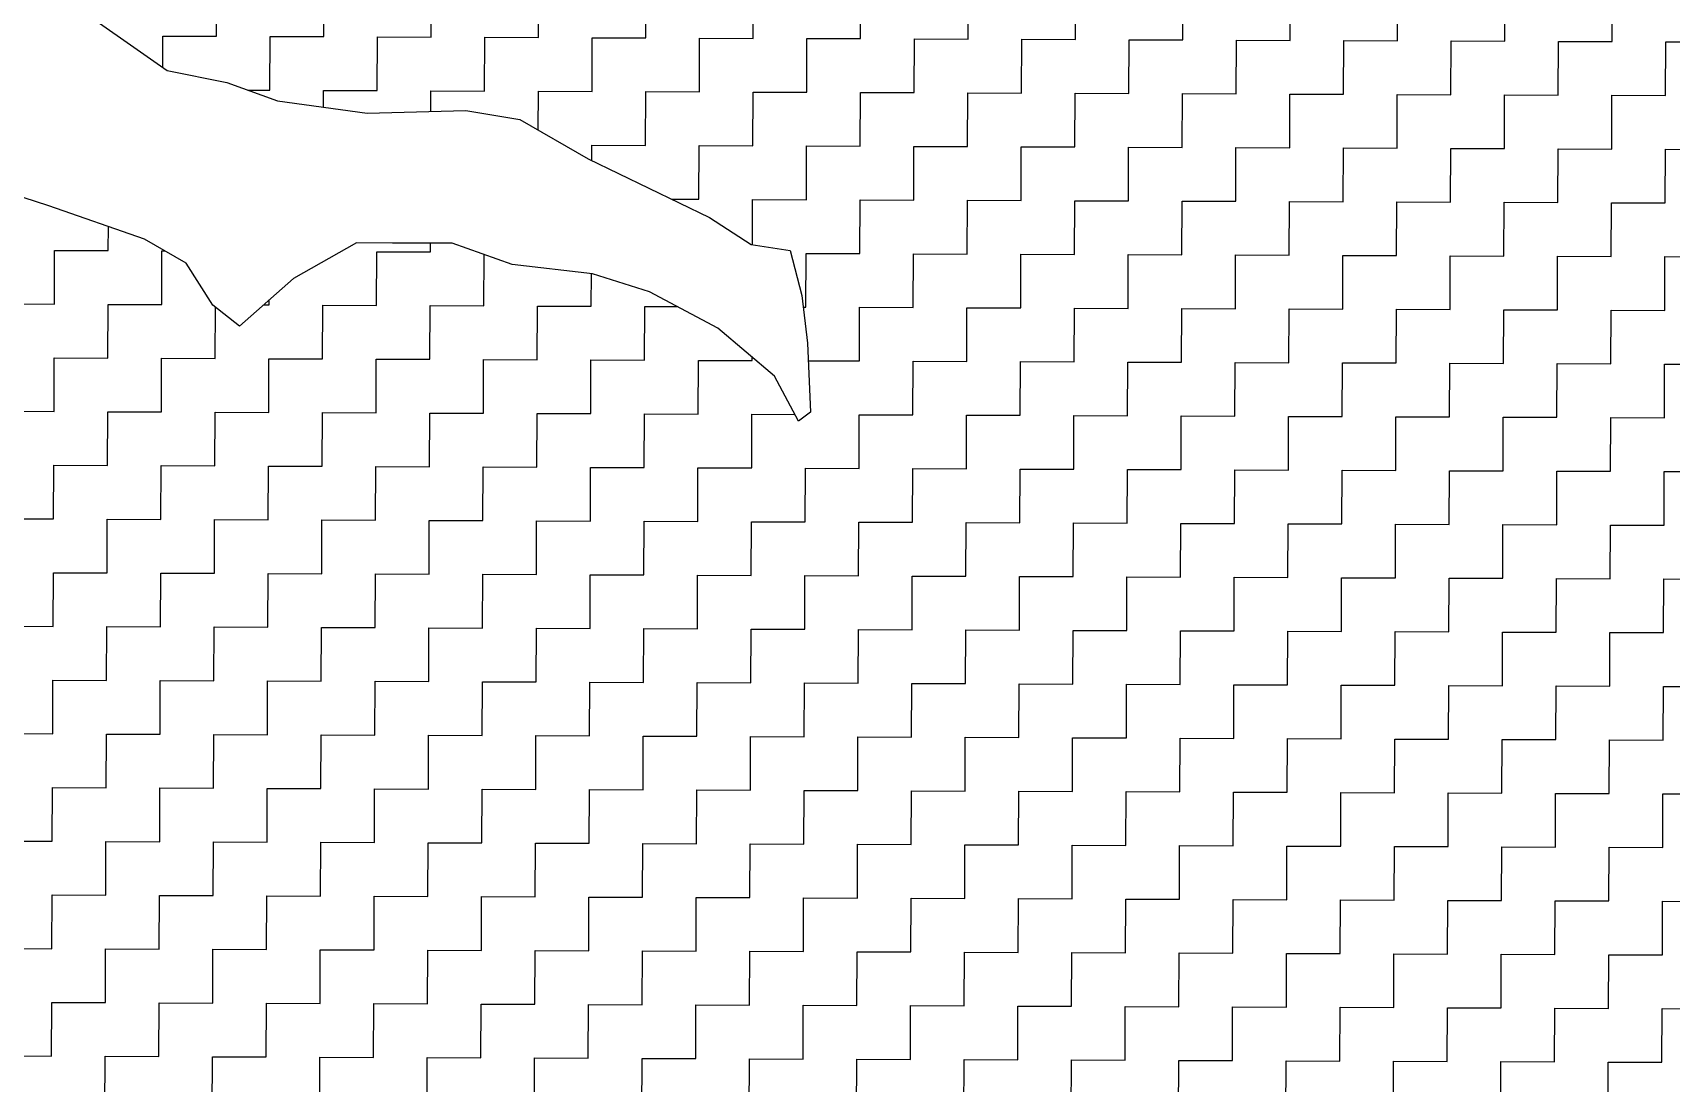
# Model space of a CAD drawing. Header units: metres. Extents: x 274536 to 279488, y 2074615 to 2078106.
# Drawn here: x 278972.3 to 279127.9, y 2076549.3 to 2076649.1 of the extents above; entities that cross this region are included whole.
import ezdxf

# ---------------------------------------------------------------- set-up
doc = ezdxf.new("R2010")
doc.units = ezdxf.units.M
doc.layers.add('POLY_HATCH', color=12, linetype='Continuous')

msp = doc.modelspace()

# ---------------------------------------------------------------- linework, layer by layer
at = {"layer": 'POLY_HATCH', "linetype": 'Continuous'}
for p, q in [((278989.72, 2076648.76), (278989.74, 2076653.86)), ((278999.92, 2076648.72), (278999.94, 2076653.82)), ((279010.12, 2076648.68), (279010.14, 2076653.78)), ((279020.32, 2076648.64), (279020.34, 2076653.74)), ((279030.52, 2076648.6), (279030.54, 2076653.7)), ((279040.72, 2076648.56), (279040.74, 2076653.67)), ((279050.92, 2076648.53), (279050.94, 2076653.63)), ((279061.13, 2076648.49), (279061.15, 2076653.59)), ((279071.33, 2076648.45), (279071.35, 2076653.55)), ((279081.53, 2076648.41), (279081.55, 2076653.51)), ((279091.73, 2076648.37), (279091.75, 2076653.47)), ((279101.93, 2076648.33), (279101.95, 2076653.43)), ((279112.13, 2076648.29), (279112.15, 2076653.39)), ((279122.33, 2076648.25), (279122.35, 2076653.35)), ((278984.61, 2076645.81), (278984.62, 2076648.78)), ((278984.62, 2076648.78), (278989.72, 2076648.76)), ((278994.8, 2076643.64), (278994.82, 2076648.74)), ((278994.82, 2076648.74), (278999.92, 2076648.72)), ((279005, 2076643.6), (279005.02, 2076648.7)), ((279005.02, 2076648.7), (279010.12, 2076648.68)), ((279015.2, 2076643.56), (279015.22, 2076648.66)), ((279015.22, 2076648.66), (279020.32, 2076648.64)), ((279025.4, 2076643.52), (279025.42, 2076648.62)), ((279025.42, 2076648.62), (279030.52, 2076648.6)), ((279035.6, 2076643.48), (279035.62, 2076648.58)), ((279035.62, 2076648.58), (279040.72, 2076648.56)), ((279045.8, 2076643.44), (279045.82, 2076648.55)), ((279045.82, 2076648.55), (279050.92, 2076648.53)), ((279056.01, 2076643.41), (279056.03, 2076648.51)), ((279056.03, 2076648.51), (279061.13, 2076648.49)), ((279066.21, 2076643.37), (279066.23, 2076648.47)), ((279066.23, 2076648.47), (279071.33, 2076648.45)), ((279076.41, 2076643.33), (279076.43, 2076648.43)), ((279076.43, 2076648.43), (279081.53, 2076648.41)), ((279086.61, 2076643.29), (279086.63, 2076648.39)), ((279086.63, 2076648.39), (279091.73, 2076648.37)), ((279096.81, 2076643.25), (279096.83, 2076648.35)), ((279096.83, 2076648.35), (279101.93, 2076648.33)), ((279107.01, 2076643.21), (279107.03, 2076648.31)), ((279107.03, 2076648.31), (279112.13, 2076648.29)), ((279117.21, 2076643.17), (279117.23, 2076648.27)), ((279117.23, 2076648.27), (279122.33, 2076648.25)), ((279127.41, 2076643.13), (279127.43, 2076648.23)), ((279127.43, 2076648.23), (279132.53, 2076648.21)), ((278992.69, 2076643.65), (278994.8, 2076643.64)), ((278999.89, 2076642.04), (278999.9, 2076643.62)), ((278999.9, 2076643.62), (279005, 2076643.6)), ((279010.09, 2076641.63), (279010.1, 2076643.58)), ((279010.1, 2076643.58), (279015.2, 2076643.56)), ((279020.29, 2076639.84), (279020.3, 2076643.54)), ((279020.3, 2076643.54), (279025.4, 2076643.52)), ((279030.48, 2076638.4), (279030.5, 2076643.5)), ((279030.5, 2076643.5), (279035.6, 2076643.48)), ((279040.68, 2076638.36), (279040.7, 2076643.46)), ((279040.7, 2076643.46), (279045.8, 2076643.44)), ((279050.89, 2076638.32), (279050.91, 2076643.42)), ((279050.91, 2076643.42), (279056.01, 2076643.41)), ((279061.09, 2076638.28), (279061.11, 2076643.39)), ((279061.11, 2076643.39), (279066.21, 2076643.37)), ((279071.29, 2076638.25), (279071.31, 2076643.35)), ((279071.31, 2076643.35), (279076.41, 2076643.33)), ((279081.49, 2076638.21), (279081.51, 2076643.31)), ((279081.51, 2076643.31), (279086.61, 2076643.29)), ((279091.69, 2076638.17), (279091.71, 2076643.27)), ((279091.71, 2076643.27), (279096.81, 2076643.25)), ((279101.89, 2076638.13), (279101.91, 2076643.23)), ((279101.91, 2076643.23), (279107.01, 2076643.21)), ((279112.09, 2076638.09), (279112.11, 2076643.19)), ((279112.11, 2076643.19), (279117.21, 2076643.17)), ((279122.29, 2076638.05), (279122.31, 2076643.15)), ((279122.31, 2076643.15), (279127.41, 2076643.13)), ((279025.38, 2076638.42), (279030.48, 2076638.4)), ((279025.38, 2076636.97), (279025.38, 2076638.42)), ((279035.56, 2076633.28), (279035.58, 2076638.38)), ((279035.58, 2076638.38), (279040.68, 2076638.36)), ((279045.77, 2076633.24), (279045.78, 2076638.34)), ((279045.78, 2076638.34), (279050.89, 2076638.32)), ((279055.97, 2076633.2), (279055.99, 2076638.3)), ((279055.99, 2076638.3), (279061.09, 2076638.28)), ((279066.17, 2076633.16), (279066.19, 2076638.27)), ((279066.19, 2076638.27), (279071.29, 2076638.25)), ((279076.37, 2076633.13), (279076.39, 2076638.23)), ((279076.39, 2076638.23), (279081.49, 2076638.21)), ((279086.57, 2076633.09), (279086.59, 2076638.19)), ((279086.59, 2076638.19), (279091.69, 2076638.17)), ((279096.77, 2076633.05), (279096.79, 2076638.15)), ((279096.79, 2076638.15), (279101.89, 2076638.13)), ((279106.97, 2076633.01), (279106.99, 2076638.11)), ((279106.99, 2076638.11), (279112.09, 2076638.09)), ((279117.17, 2076632.97), (279117.19, 2076638.07)), ((279117.19, 2076638.07), (279122.29, 2076638.05)), ((279127.37, 2076632.93), (279127.39, 2076638.03)), ((279127.39, 2076638.03), (279132.49, 2076638.01)), ((279032.98, 2076633.29), (279035.56, 2076633.28)), ((279040.65, 2076628.97), (279040.66, 2076633.26)), ((279040.66, 2076633.26), (279045.77, 2076633.24)), ((279050.85, 2076628.12), (279050.87, 2076633.22)), ((279050.87, 2076633.22), (279055.97, 2076633.2)), ((279061.05, 2076628.08), (279061.07, 2076633.18)), ((279061.07, 2076633.18), (279066.17, 2076633.16)), ((279071.25, 2076628.04), (279071.27, 2076633.14)), ((279071.27, 2076633.14), (279076.37, 2076633.13)), ((279081.45, 2076628.01), (279081.47, 2076633.11)), ((279081.47, 2076633.11), (279086.57, 2076633.09)), ((279091.65, 2076627.97), (279091.67, 2076633.07)), ((279091.67, 2076633.07), (279096.77, 2076633.05)), ((279101.85, 2076627.93), (279101.87, 2076633.03)), ((279101.87, 2076633.03), (279106.97, 2076633.01)), ((279112.05, 2076627.89), (279112.07, 2076632.99)), ((279112.07, 2076632.99), (279117.17, 2076632.97)), ((279122.25, 2076627.85), (279122.27, 2076632.95)), ((279122.27, 2076632.95), (279127.37, 2076632.93)), ((278979.44, 2076628.4), (278979.45, 2076630.69)), ((278974.32, 2076623.32), (278974.34, 2076628.42)), ((278974.34, 2076628.42), (278979.44, 2076628.4)), ((278984.52, 2076623.28), (278984.54, 2076628.38)), ((278984.54, 2076628.38), (278984.81, 2076628.38)), ((279004.92, 2076623.2), (279004.94, 2076628.3)), ((279004.94, 2076628.3), (279010.04, 2076628.28)), ((279010.04, 2076628.28), (279010.04, 2076629.11)), ((279045.73, 2076623.04), (279045.75, 2076628.14)), ((279045.75, 2076628.14), (279050.85, 2076628.12)), ((279015.12, 2076623.16), (279015.14, 2076628.03)), ((279055.93, 2076623), (279055.95, 2076628.1)), ((279055.95, 2076628.1), (279061.05, 2076628.08)), ((279066.13, 2076622.96), (279066.15, 2076628.06)), ((279066.15, 2076628.06), (279071.25, 2076628.04)), ((279076.33, 2076622.92), (279076.35, 2076628.02)), ((279076.35, 2076628.02), (279081.45, 2076628.01)), ((279086.53, 2076622.88), (279086.55, 2076627.99)), ((279086.55, 2076627.99), (279091.65, 2076627.97)), ((279096.73, 2076622.85), (279096.75, 2076627.95)), ((279096.75, 2076627.95), (279101.85, 2076627.93)), ((279106.93, 2076622.81), (279106.95, 2076627.91)), ((279106.95, 2076627.91), (279112.05, 2076627.89)), ((279117.13, 2076622.77), (279117.15, 2076627.87)), ((279117.15, 2076627.87), (279122.25, 2076627.85)), ((279127.34, 2076622.73), (279127.35, 2076627.83)), ((279127.35, 2076627.83), (279132.46, 2076627.81)), ((279025.32, 2076623.12), (279025.34, 2076626.22)), ((278994.72, 2076623.24), (278994.72, 2076623.7)), ((278969.22, 2076623.34), (278974.32, 2076623.32)), ((278979.4, 2076618.2), (278979.42, 2076623.3)), ((278979.42, 2076623.3), (278984.52, 2076623.28)), ((278989.6, 2076618.16), (278989.62, 2076623.03)), ((278994.21, 2076623.24), (278994.72, 2076623.24)), ((278999.8, 2076618.12), (278999.82, 2076623.22)), ((278999.82, 2076623.22), (279004.92, 2076623.2)), ((279010, 2076618.08), (279010.02, 2076623.18)), ((279010.02, 2076623.18), (279015.12, 2076623.16)), ((279020.2, 2076618.04), (279020.22, 2076623.14)), ((279020.22, 2076623.14), (279025.32, 2076623.12)), ((279030.4, 2076618), (279030.42, 2076623.1)), ((279030.42, 2076623.1), (279033.5, 2076623.09)), ((279045.47, 2076623.04), (279045.73, 2076623.04)), ((279050.81, 2076617.92), (279050.83, 2076623.02)), ((279050.83, 2076623.02), (279055.93, 2076623)), ((279061.01, 2076617.88), (279061.03, 2076622.98)), ((279061.03, 2076622.98), (279066.13, 2076622.96)), ((279071.21, 2076617.84), (279071.23, 2076622.94)), ((279071.23, 2076622.94), (279076.33, 2076622.92)), ((279081.41, 2076617.8), (279081.43, 2076622.9)), ((279081.43, 2076622.9), (279086.53, 2076622.88)), ((279091.61, 2076617.76), (279091.63, 2076622.87)), ((279091.63, 2076622.87), (279096.73, 2076622.85)), ((279101.81, 2076617.73), (279101.83, 2076622.83)), ((279101.83, 2076622.83), (279106.93, 2076622.81)), ((279112.01, 2076617.69), (279112.03, 2076622.79)), ((279112.03, 2076622.79), (279117.13, 2076622.77)), ((279122.21, 2076617.65), (279122.23, 2076622.75)), ((279122.23, 2076622.75), (279127.34, 2076622.73)), ((278974.28, 2076613.12), (278974.3, 2076618.22)), ((278974.3, 2076618.22), (278979.4, 2076618.2)), ((278984.48, 2076613.08), (278984.5, 2076618.18)), ((278984.5, 2076618.18), (278989.6, 2076618.16)), ((278994.68, 2076613.04), (278994.7, 2076618.14)), ((278994.7, 2076618.14), (278999.8, 2076618.12)), ((279004.88, 2076613), (279004.9, 2076618.1)), ((279004.9, 2076618.1), (279010, 2076618.08)), ((279015.08, 2076612.96), (279015.1, 2076618.06)), ((279015.1, 2076618.06), (279020.2, 2076618.04)), ((279025.28, 2076612.92), (279025.3, 2076618.02)), ((279025.3, 2076618.02), (279030.4, 2076618)), ((279035.49, 2076612.88), (279035.51, 2076617.98)), ((279035.51, 2076617.98), (279040.61, 2076617.96)), ((279040.61, 2076617.96), (279040.61, 2076618.31)), ((279045.95, 2076617.94), (279050.81, 2076617.92)), ((279055.89, 2076612.8), (279055.91, 2076617.9)), ((279055.91, 2076617.9), (279061.01, 2076617.88)), ((279066.09, 2076612.76), (279066.11, 2076617.86)), ((279066.11, 2076617.86), (279071.21, 2076617.84)), ((279076.29, 2076612.72), (279076.31, 2076617.82)), ((279076.31, 2076617.82), (279081.41, 2076617.8)), ((279086.49, 2076612.68), (279086.51, 2076617.78)), ((279086.51, 2076617.78), (279091.61, 2076617.76)), ((279096.69, 2076612.64), (279096.71, 2076617.74)), ((279096.71, 2076617.74), (279101.81, 2076617.73)), ((279106.89, 2076612.61), (279106.91, 2076617.71)), ((279106.91, 2076617.71), (279112.01, 2076617.69)), ((279117.09, 2076612.57), (279117.11, 2076617.67)), ((279117.11, 2076617.67), (279122.21, 2076617.65)), ((279127.3, 2076612.53), (279127.32, 2076617.63)), ((279127.32, 2076617.63), (279132.42, 2076617.61)), ((278969.18, 2076613.14), (278974.28, 2076613.12)), ((278979.36, 2076608), (278979.38, 2076613.1)), ((278979.38, 2076613.1), (278984.48, 2076613.08)), ((278989.56, 2076607.96), (278989.58, 2076613.06)), ((278989.58, 2076613.06), (278994.68, 2076613.04)), ((278999.76, 2076607.92), (278999.78, 2076613.02)), ((278999.78, 2076613.02), (279004.88, 2076613)), ((279009.96, 2076607.88), (279009.98, 2076612.98)), ((279009.98, 2076612.98), (279015.08, 2076612.96)), ((279020.16, 2076607.84), (279020.18, 2076612.94)), ((279020.18, 2076612.94), (279025.28, 2076612.92)), ((279030.37, 2076607.8), (279030.38, 2076612.9)), ((279030.38, 2076612.9), (279035.49, 2076612.88)), ((279040.57, 2076607.76), (279040.59, 2076612.86)), ((279040.59, 2076612.86), (279044.68, 2076612.84)), ((279050.77, 2076607.72), (279050.79, 2076612.82)), ((279050.79, 2076612.82), (279055.89, 2076612.8)), ((279060.97, 2076607.68), (279060.99, 2076612.78)), ((279060.99, 2076612.78), (279066.09, 2076612.76)), ((279071.17, 2076607.64), (279071.19, 2076612.74)), ((279071.19, 2076612.74), (279076.29, 2076612.72)), ((279081.37, 2076607.6), (279081.39, 2076612.7)), ((279081.39, 2076612.7), (279086.49, 2076612.68)), ((279091.57, 2076607.56), (279091.59, 2076612.66)), ((279091.59, 2076612.66), (279096.69, 2076612.64)), ((279101.77, 2076607.52), (279101.79, 2076612.62)), ((279101.79, 2076612.62), (279106.89, 2076612.61)), ((279111.97, 2076607.48), (279111.99, 2076612.59)), ((279111.99, 2076612.59), (279117.09, 2076612.57)), ((279122.18, 2076607.45), (279122.2, 2076612.55)), ((279122.2, 2076612.55), (279127.3, 2076612.53)), ((278974.24, 2076602.92), (278974.26, 2076608.02)), ((278974.26, 2076608.02), (278979.36, 2076608)), ((278984.44, 2076602.88), (278984.46, 2076607.98)), ((278984.46, 2076607.98), (278989.56, 2076607.96)), ((278994.64, 2076602.84), (278994.66, 2076607.94)), ((278994.66, 2076607.94), (278999.76, 2076607.92)), ((279004.84, 2076602.8), (279004.86, 2076607.9)), ((279004.86, 2076607.9), (279009.96, 2076607.88)), ((279015.04, 2076602.76), (279015.06, 2076607.86)), ((279015.06, 2076607.86), (279020.16, 2076607.84)), ((279025.25, 2076602.72), (279025.26, 2076607.82)), ((279025.26, 2076607.82), (279030.37, 2076607.8)), ((279035.45, 2076602.68), (279035.47, 2076607.78)), ((279035.47, 2076607.78), (279040.57, 2076607.76)), ((279045.65, 2076602.64), (279045.67, 2076607.74)), ((279045.67, 2076607.74), (279050.77, 2076607.72)), ((279055.85, 2076602.6), (279055.87, 2076607.7)), ((279055.87, 2076607.7), (279060.97, 2076607.68)), ((279066.05, 2076602.56), (279066.07, 2076607.66)), ((279066.07, 2076607.66), (279071.17, 2076607.64)), ((279076.25, 2076602.52), (279076.27, 2076607.62)), ((279076.27, 2076607.62), (279081.37, 2076607.6)), ((279086.45, 2076602.48), (279086.47, 2076607.58)), ((279086.47, 2076607.58), (279091.57, 2076607.56)), ((279096.65, 2076602.44), (279096.67, 2076607.54)), ((279096.67, 2076607.54), (279101.77, 2076607.52)), ((279106.85, 2076602.4), (279106.87, 2076607.5)), ((279106.87, 2076607.5), (279111.97, 2076607.48)), ((279117.06, 2076602.36), (279117.07, 2076607.47)), ((279117.07, 2076607.47), (279122.18, 2076607.45)), ((279127.26, 2076602.33), (279127.28, 2076607.43)), ((279127.28, 2076607.43), (279132.38, 2076607.41)), ((278969.14, 2076602.93), (278974.24, 2076602.92)), ((278979.32, 2076597.79), (278979.34, 2076602.9)), ((278979.34, 2076602.9), (278984.44, 2076602.88)), ((278989.52, 2076597.76), (278989.54, 2076602.86)), ((278989.54, 2076602.86), (278994.64, 2076602.84)), ((278999.72, 2076597.72), (278999.74, 2076602.82)), ((278999.74, 2076602.82), (279004.84, 2076602.8)), ((279009.92, 2076597.68), (279009.94, 2076602.78)), ((279009.94, 2076602.78), (279015.04, 2076602.76)), ((279020.12, 2076597.64), (279020.14, 2076602.74)), ((279020.14, 2076602.74), (279025.25, 2076602.72)), ((279030.33, 2076597.6), (279030.35, 2076602.7)), ((279030.35, 2076602.7), (279035.45, 2076602.68)), ((279040.53, 2076597.56), (279040.55, 2076602.66)), ((279040.55, 2076602.66), (279045.65, 2076602.64)), ((279050.73, 2076597.52), (279050.75, 2076602.62)), ((279050.75, 2076602.62), (279055.85, 2076602.6)), ((279060.93, 2076597.48), (279060.95, 2076602.58)), ((279060.95, 2076602.58), (279066.05, 2076602.56)), ((279071.13, 2076597.44), (279071.15, 2076602.54)), ((279071.15, 2076602.54), (279076.25, 2076602.52)), ((279081.33, 2076597.4), (279081.35, 2076602.5)), ((279081.35, 2076602.5), (279086.45, 2076602.48)), ((279091.53, 2076597.36), (279091.55, 2076602.46)), ((279091.55, 2076602.46), (279096.65, 2076602.44)), ((279101.73, 2076597.32), (279101.75, 2076602.42)), ((279101.75, 2076602.42), (279106.85, 2076602.4)), ((279111.94, 2076597.28), (279111.95, 2076602.38)), ((279111.95, 2076602.38), (279117.06, 2076602.36)), ((279122.14, 2076597.24), (279122.16, 2076602.34)), ((279122.16, 2076602.34), (279127.26, 2076602.33)), ((278974.2, 2076592.71), (278974.22, 2076597.81)), ((278974.22, 2076597.81), (278979.32, 2076597.79)), ((278984.4, 2076592.67), (278984.42, 2076597.78)), ((278984.42, 2076597.78), (278989.52, 2076597.76)), ((278994.6, 2076592.64), (278994.62, 2076597.74)), ((278994.62, 2076597.74), (278999.72, 2076597.72)), ((279004.8, 2076592.6), (279004.82, 2076597.7)), ((279004.82, 2076597.7), (279009.92, 2076597.68)), ((279015, 2076592.56), (279015.02, 2076597.66)), ((279015.02, 2076597.66), (279020.12, 2076597.64)), ((279025.21, 2076592.52), (279025.23, 2076597.62)), ((279025.23, 2076597.62), (279030.33, 2076597.6)), ((279035.41, 2076592.48), (279035.43, 2076597.58)), ((279035.43, 2076597.58), (279040.53, 2076597.56)), ((279045.61, 2076592.44), (279045.63, 2076597.54)), ((279045.63, 2076597.54), (279050.73, 2076597.52)), ((279055.81, 2076592.4), (279055.83, 2076597.5)), ((279055.83, 2076597.5), (279060.93, 2076597.48)), ((279066.01, 2076592.36), (279066.03, 2076597.46)), ((279066.03, 2076597.46), (279071.13, 2076597.44)), ((279076.21, 2076592.32), (279076.23, 2076597.42)), ((279076.23, 2076597.42), (279081.33, 2076597.4)), ((279086.41, 2076592.28), (279086.43, 2076597.38)), ((279086.43, 2076597.38), (279091.53, 2076597.36)), ((279096.61, 2076592.24), (279096.63, 2076597.34)), ((279096.63, 2076597.34), (279101.73, 2076597.32)), ((279106.81, 2076592.2), (279106.83, 2076597.3)), ((279106.83, 2076597.3), (279111.94, 2076597.28)), ((279117.02, 2076592.16), (279117.04, 2076597.26)), ((279117.04, 2076597.26), (279122.14, 2076597.24)), ((279127.22, 2076592.12), (279127.24, 2076597.22)), ((279127.24, 2076597.22), (279132.34, 2076597.21)), ((278969.1, 2076592.73), (278974.2, 2076592.71)), ((278979.28, 2076587.59), (278979.3, 2076592.69)), ((278979.3, 2076592.69), (278984.4, 2076592.67)), ((278989.48, 2076587.55), (278989.5, 2076592.66)), ((278989.5, 2076592.66), (278994.6, 2076592.64)), ((278999.68, 2076587.52), (278999.7, 2076592.62)), ((278999.7, 2076592.62), (279004.8, 2076592.6)), ((279009.88, 2076587.48), (279009.9, 2076592.58)), ((279009.9, 2076592.58), (279015, 2076592.56)), ((279020.09, 2076587.44), (279020.11, 2076592.54)), ((279020.11, 2076592.54), (279025.21, 2076592.52)), ((279030.29, 2076587.4), (279030.31, 2076592.5)), ((279030.31, 2076592.5), (279035.41, 2076592.48)), ((279040.49, 2076587.36), (279040.51, 2076592.46)), ((279040.51, 2076592.46), (279045.61, 2076592.44)), ((279050.69, 2076587.32), (279050.71, 2076592.42)), ((279050.71, 2076592.42), (279055.81, 2076592.4)), ((279060.89, 2076587.28), (279060.91, 2076592.38)), ((279060.91, 2076592.38), (279066.01, 2076592.36)), ((279071.09, 2076587.24), (279071.11, 2076592.34)), ((279071.11, 2076592.34), (279076.21, 2076592.32)), ((279081.29, 2076587.2), (279081.31, 2076592.3)), ((279081.31, 2076592.3), (279086.41, 2076592.28)), ((279091.49, 2076587.16), (279091.51, 2076592.26)), ((279091.51, 2076592.26), (279096.61, 2076592.24)), ((279101.69, 2076587.12), (279101.71, 2076592.22)), ((279101.71, 2076592.22), (279106.81, 2076592.2)), ((279111.9, 2076587.08), (279111.92, 2076592.18)), ((279111.92, 2076592.18), (279117.02, 2076592.16)), ((279122.1, 2076587.04), (279122.12, 2076592.14)), ((279122.12, 2076592.14), (279127.22, 2076592.12)), ((278974.16, 2076582.51), (278974.18, 2076587.61)), ((278974.18, 2076587.61), (278979.28, 2076587.59)), ((278984.36, 2076582.47), (278984.38, 2076587.57)), ((278984.38, 2076587.57), (278989.48, 2076587.55)), ((278994.56, 2076582.43), (278994.58, 2076587.53)), ((278994.58, 2076587.53), (278999.68, 2076587.52)), ((279004.76, 2076582.39), (279004.78, 2076587.5)), ((279004.78, 2076587.5), (279009.88, 2076587.48)), ((279014.97, 2076582.36), (279014.98, 2076587.46)), ((279014.98, 2076587.46), (279020.09, 2076587.44)), ((279025.17, 2076582.32), (279025.19, 2076587.42)), ((279025.19, 2076587.42), (279030.29, 2076587.4)), ((279035.37, 2076582.28), (279035.39, 2076587.38)), ((279035.39, 2076587.38), (279040.49, 2076587.36)), ((279045.57, 2076582.24), (279045.59, 2076587.34)), ((279045.59, 2076587.34), (279050.69, 2076587.32)), ((279055.77, 2076582.2), (279055.79, 2076587.3)), ((279055.79, 2076587.3), (279060.89, 2076587.28)), ((279065.97, 2076582.16), (279065.99, 2076587.26)), ((279065.99, 2076587.26), (279071.09, 2076587.24)), ((279076.17, 2076582.12), (279076.19, 2076587.22)), ((279076.19, 2076587.22), (279081.29, 2076587.2)), ((279086.37, 2076582.08), (279086.39, 2076587.18)), ((279086.39, 2076587.18), (279091.49, 2076587.16)), ((279096.57, 2076582.04), (279096.59, 2076587.14)), ((279096.59, 2076587.14), (279101.69, 2076587.12)), ((279106.78, 2076582), (279106.8, 2076587.1)), ((279106.8, 2076587.1), (279111.9, 2076587.08)), ((279116.98, 2076581.96), (279117, 2076587.06)), ((279117, 2076587.06), (279122.1, 2076587.04)), ((279127.18, 2076581.92), (279127.2, 2076587.02)), ((279127.2, 2076587.02), (279132.3, 2076587)), ((278969.06, 2076582.53), (278974.16, 2076582.51)), ((278979.24, 2076577.39), (278979.26, 2076582.49)), ((278979.26, 2076582.49), (278984.36, 2076582.47)), ((278989.44, 2076577.35), (278989.46, 2076582.45)), ((278989.46, 2076582.45), (278994.56, 2076582.43)), ((278999.64, 2076577.31), (278999.66, 2076582.41)), ((278999.66, 2076582.41), (279004.76, 2076582.39)), ((279009.85, 2076577.27), (279009.86, 2076582.38)), ((279009.86, 2076582.38), (279014.97, 2076582.36)), ((279020.05, 2076577.24), (279020.07, 2076582.34)), ((279020.07, 2076582.34), (279025.17, 2076582.32)), ((279030.25, 2076577.2), (279030.27, 2076582.3)), ((279030.27, 2076582.3), (279035.37, 2076582.28)), ((279040.45, 2076577.16), (279040.47, 2076582.26)), ((279040.47, 2076582.26), (279045.57, 2076582.24)), ((279050.65, 2076577.12), (279050.67, 2076582.22)), ((279050.67, 2076582.22), (279055.77, 2076582.2)), ((279060.85, 2076577.08), (279060.87, 2076582.18)), ((279060.87, 2076582.18), (279065.97, 2076582.16)), ((279071.05, 2076577.04), (279071.07, 2076582.14)), ((279071.07, 2076582.14), (279076.17, 2076582.12)), ((279081.25, 2076577), (279081.27, 2076582.1)), ((279081.27, 2076582.1), (279086.37, 2076582.08)), ((279091.45, 2076576.96), (279091.47, 2076582.06)), ((279091.47, 2076582.06), (279096.57, 2076582.04)), ((279101.66, 2076576.92), (279101.67, 2076582.02)), ((279101.67, 2076582.02), (279106.78, 2076582)), ((279111.86, 2076576.88), (279111.88, 2076581.98)), ((279111.88, 2076581.98), (279116.98, 2076581.96)), ((279122.06, 2076576.84), (279122.08, 2076581.94)), ((279122.08, 2076581.94), (279127.18, 2076581.92)), ((278974.12, 2076572.31), (278974.14, 2076577.41)), ((278974.14, 2076577.41), (278979.24, 2076577.39)), ((278984.32, 2076572.27), (278984.34, 2076577.37)), ((278984.34, 2076577.37), (278989.44, 2076577.35)), ((278994.52, 2076572.23), (278994.54, 2076577.33)), ((278994.54, 2076577.33), (278999.64, 2076577.31)), ((279004.72, 2076572.19), (279004.74, 2076577.29)), ((279004.74, 2076577.29), (279009.85, 2076577.27)), ((279014.93, 2076572.15), (279014.95, 2076577.26)), ((279014.95, 2076577.26), (279020.05, 2076577.24)), ((279025.13, 2076572.12), (279025.15, 2076577.22)), ((279025.15, 2076577.22), (279030.25, 2076577.2)), ((279035.33, 2076572.08), (279035.35, 2076577.18)), ((279035.35, 2076577.18), (279040.45, 2076577.16)), ((279045.53, 2076572.04), (279045.55, 2076577.14)), ((279045.55, 2076577.14), (279050.65, 2076577.12)), ((279055.73, 2076572), (279055.75, 2076577.1)), ((279055.75, 2076577.1), (279060.85, 2076577.08)), ((279065.93, 2076571.96), (279065.95, 2076577.06)), ((279065.95, 2076577.06), (279071.05, 2076577.04)), ((279076.13, 2076571.92), (279076.15, 2076577.02)), ((279076.15, 2076577.02), (279081.25, 2076577)), ((279086.33, 2076571.88), (279086.35, 2076576.98)), ((279086.35, 2076576.98), (279091.45, 2076576.96)), ((279096.54, 2076571.84), (279096.55, 2076576.94)), ((279096.55, 2076576.94), (279101.66, 2076576.92)), ((279106.74, 2076571.8), (279106.76, 2076576.9)), ((279106.76, 2076576.9), (279111.86, 2076576.88)), ((279116.94, 2076571.76), (279116.96, 2076576.86)), ((279116.96, 2076576.86), (279122.06, 2076576.84)), ((279127.14, 2076571.72), (279127.16, 2076576.82)), ((279127.16, 2076576.82), (279132.26, 2076576.8)), ((278969.02, 2076572.33), (278974.12, 2076572.31)), ((278979.2, 2076567.19), (278979.22, 2076572.29)), ((278979.22, 2076572.29), (278984.32, 2076572.27)), ((278989.4, 2076567.15), (278989.42, 2076572.25)), ((278989.42, 2076572.25), (278994.52, 2076572.23)), ((278999.6, 2076567.11), (278999.62, 2076572.21)), ((278999.62, 2076572.21), (279004.72, 2076572.19)), ((279009.81, 2076567.07), (279009.83, 2076572.17)), ((279009.83, 2076572.17), (279014.93, 2076572.15)), ((279020.01, 2076567.03), (279020.03, 2076572.13)), ((279020.03, 2076572.13), (279025.13, 2076572.12)), ((279030.21, 2076566.99), (279030.23, 2076572.1)), ((279030.23, 2076572.1), (279035.33, 2076572.08)), ((279040.41, 2076566.96), (279040.43, 2076572.06)), ((279040.43, 2076572.06), (279045.53, 2076572.04)), ((279050.61, 2076566.92), (279050.63, 2076572.02)), ((279050.63, 2076572.02), (279055.73, 2076572)), ((279060.81, 2076566.88), (279060.83, 2076571.98)), ((279060.83, 2076571.98), (279065.93, 2076571.96)), ((279071.01, 2076566.84), (279071.03, 2076571.94)), ((279071.03, 2076571.94), (279076.13, 2076571.92)), ((279081.21, 2076566.8), (279081.23, 2076571.9)), ((279081.23, 2076571.9), (279086.33, 2076571.88)), ((279091.41, 2076566.76), (279091.43, 2076571.86)), ((279091.43, 2076571.86), (279096.54, 2076571.84)), ((279101.62, 2076566.72), (279101.64, 2076571.82)), ((279101.64, 2076571.82), (279106.74, 2076571.8)), ((279111.82, 2076566.68), (279111.84, 2076571.78)), ((279111.84, 2076571.78), (279116.94, 2076571.76)), ((279122.02, 2076566.64), (279122.04, 2076571.74)), ((279122.04, 2076571.74), (279127.14, 2076571.72)), ((278974.08, 2076562.11), (278974.1, 2076567.21)), ((278974.1, 2076567.21), (278979.2, 2076567.19)), ((278984.28, 2076562.07), (278984.3, 2076567.17)), ((278984.3, 2076567.17), (278989.4, 2076567.15)), ((278994.48, 2076562.03), (278994.5, 2076567.13)), ((278994.5, 2076567.13), (278999.6, 2076567.11)), ((279004.69, 2076561.99), (279004.71, 2076567.09)), ((279004.71, 2076567.09), (279009.81, 2076567.07)), ((279014.89, 2076561.95), (279014.91, 2076567.05)), ((279014.91, 2076567.05), (279020.01, 2076567.03)), ((279025.09, 2076561.91), (279025.11, 2076567.01)), ((279025.11, 2076567.01), (279030.21, 2076566.99)), ((279035.29, 2076561.87), (279035.31, 2076566.98)), ((279035.31, 2076566.98), (279040.41, 2076566.96)), ((279045.49, 2076561.84), (279045.51, 2076566.94)), ((279045.51, 2076566.94), (279050.61, 2076566.92)), ((279055.69, 2076561.8), (279055.71, 2076566.9)), ((279055.71, 2076566.9), (279060.81, 2076566.88)), ((279065.89, 2076561.76), (279065.91, 2076566.86)), ((279065.91, 2076566.86), (279071.01, 2076566.84)), ((279076.09, 2076561.72), (279076.11, 2076566.82)), ((279076.11, 2076566.82), (279081.21, 2076566.8)), ((279086.29, 2076561.68), (279086.31, 2076566.78)), ((279086.31, 2076566.78), (279091.41, 2076566.76)), ((279096.5, 2076561.64), (279096.52, 2076566.74)), ((279096.52, 2076566.74), (279101.62, 2076566.72)), ((279106.7, 2076561.6), (279106.72, 2076566.7)), ((279106.72, 2076566.7), (279111.82, 2076566.68)), ((279116.9, 2076561.56), (279116.92, 2076566.66)), ((279116.92, 2076566.66), (279122.02, 2076566.64)), ((279127.1, 2076561.52), (279127.12, 2076566.62)), ((279127.12, 2076566.62), (279132.22, 2076566.6)), ((278968.98, 2076562.13), (278974.08, 2076562.11)), ((278979.16, 2076556.99), (278979.18, 2076562.09)), ((278979.18, 2076562.09), (278984.28, 2076562.07)), ((278989.36, 2076556.95), (278989.38, 2076562.05)), ((278989.38, 2076562.05), (278994.48, 2076562.03)), ((278999.57, 2076556.91), (278999.58, 2076562.01)), ((278999.58, 2076562.01), (279004.69, 2076561.99)), ((279009.77, 2076556.87), (279009.79, 2076561.97)), ((279009.79, 2076561.97), (279014.89, 2076561.95)), ((279019.97, 2076556.83), (279019.99, 2076561.93)), ((279019.99, 2076561.93), (279025.09, 2076561.91)), ((279030.17, 2076556.79), (279030.19, 2076561.89)), ((279030.19, 2076561.89), (279035.29, 2076561.87)), ((279040.37, 2076556.75), (279040.39, 2076561.86)), ((279040.39, 2076561.86), (279045.49, 2076561.84)), ((279050.57, 2076556.72), (279050.59, 2076561.82)), ((279050.59, 2076561.82), (279055.69, 2076561.8)), ((279060.77, 2076556.68), (279060.79, 2076561.78)), ((279060.79, 2076561.78), (279065.89, 2076561.76)), ((279070.97, 2076556.64), (279070.99, 2076561.74)), ((279070.99, 2076561.74), (279076.09, 2076561.72)), ((279081.17, 2076556.6), (279081.19, 2076561.7)), ((279081.19, 2076561.7), (279086.29, 2076561.68)), ((279091.38, 2076556.56), (279091.4, 2076561.66)), ((279091.4, 2076561.66), (279096.5, 2076561.64)), ((279101.58, 2076556.52), (279101.6, 2076561.62)), ((279101.6, 2076561.62), (279106.7, 2076561.6)), ((279111.78, 2076556.48), (279111.8, 2076561.58)), ((279111.8, 2076561.58), (279116.9, 2076561.56)), ((279121.98, 2076556.44), (279122, 2076561.54)), ((279122, 2076561.54), (279127.1, 2076561.52)), ((278974.04, 2076551.91), (278974.06, 2076557.01)), ((278974.06, 2076557.01), (278979.16, 2076556.99)), ((278984.24, 2076551.87), (278984.26, 2076556.97)), ((278984.26, 2076556.97), (278989.36, 2076556.95)), ((278994.45, 2076551.83), (278994.46, 2076556.93)), ((278994.46, 2076556.93), (278999.57, 2076556.91)), ((279004.65, 2076551.79), (279004.67, 2076556.89)), ((279004.67, 2076556.89), (279009.77, 2076556.87)), ((279014.85, 2076551.75), (279014.87, 2076556.85)), ((279014.87, 2076556.85), (279019.97, 2076556.83)), ((279025.05, 2076551.71), (279025.07, 2076556.81)), ((279025.07, 2076556.81), (279030.17, 2076556.79)), ((279035.25, 2076551.67), (279035.27, 2076556.77)), ((279035.27, 2076556.77), (279040.37, 2076556.75)), ((279045.45, 2076551.63), (279045.47, 2076556.73)), ((279045.47, 2076556.73), (279050.57, 2076556.72)), ((279055.65, 2076551.59), (279055.67, 2076556.7)), ((279055.67, 2076556.7), (279060.77, 2076556.68)), ((279065.85, 2076551.56), (279065.87, 2076556.66)), ((279065.87, 2076556.66), (279070.97, 2076556.64)), ((279076.05, 2076551.52), (279076.07, 2076556.62)), ((279076.07, 2076556.62), (279081.17, 2076556.6)), ((279086.26, 2076551.48), (279086.27, 2076556.58)), ((279086.27, 2076556.58), (279091.38, 2076556.56)), ((279096.46, 2076551.44), (279096.48, 2076556.54)), ((279096.48, 2076556.54), (279101.58, 2076556.52)), ((279106.66, 2076551.4), (279106.68, 2076556.5)), ((279106.68, 2076556.5), (279111.78, 2076556.48)), ((279116.86, 2076551.36), (279116.88, 2076556.46)), ((279116.88, 2076556.46), (279121.98, 2076556.44)), ((279127.06, 2076551.32), (279127.08, 2076556.42)), ((279127.08, 2076556.42), (279132.18, 2076556.4)), ((278968.94, 2076551.93), (278974.04, 2076551.91)), ((278979.12, 2076546.79), (278979.14, 2076551.89)), ((278979.14, 2076551.89), (278984.24, 2076551.87)), ((278989.32, 2076546.75), (278989.34, 2076551.85)), ((278989.34, 2076551.85), (278994.45, 2076551.83)), ((278999.53, 2076546.71), (278999.55, 2076551.81)), ((278999.55, 2076551.81), (279004.65, 2076551.79)), ((279009.73, 2076546.67), (279009.75, 2076551.77)), ((279009.75, 2076551.77), (279014.85, 2076551.75)), ((279019.93, 2076546.63), (279019.95, 2076551.73)), ((279019.95, 2076551.73), (279025.05, 2076551.71)), ((279030.13, 2076546.59), (279030.15, 2076551.69)), ((279030.15, 2076551.69), (279035.25, 2076551.67)), ((279040.33, 2076546.55), (279040.35, 2076551.65)), ((279040.35, 2076551.65), (279045.45, 2076551.63)), ((279050.53, 2076546.51), (279050.55, 2076551.61)), ((279050.55, 2076551.61), (279055.65, 2076551.59)), ((279060.73, 2076546.47), (279060.75, 2076551.58)), ((279060.75, 2076551.58), (279065.85, 2076551.56)), ((279070.93, 2076546.44), (279070.95, 2076551.54)), ((279070.95, 2076551.54), (279076.05, 2076551.52)), ((279081.14, 2076546.4), (279081.15, 2076551.5)), ((279081.15, 2076551.5), (279086.26, 2076551.48)), ((279091.34, 2076546.36), (279091.36, 2076551.46)), ((279091.36, 2076551.46), (279096.46, 2076551.44)), ((279101.54, 2076546.32), (279101.56, 2076551.42)), ((279101.56, 2076551.42), (279106.66, 2076551.4)), ((279111.74, 2076546.28), (279111.76, 2076551.38)), ((279111.76, 2076551.38), (279116.86, 2076551.36)), ((279121.94, 2076546.24), (279121.96, 2076551.34)), ((279121.96, 2076551.34), (279127.06, 2076551.32))]:
    msp.add_line(p, q, dxfattribs=at)
at = {"layer": 'POLY_HATCH'}
for p, q in [((278974.83, 2076652.65), (278985.03, 2076645.52)), ((278985.03, 2076645.52), (278990.71, 2076644.36)), ((278990.71, 2076644.36), (278995.53, 2076642.64)), ((278995.53, 2076642.64), (279004.05, 2076641.47)), ((279004.05, 2076641.47), (279013.42, 2076641.72)), ((279013.42, 2076641.72), (279018.53, 2076640.84)), ((279018.53, 2076640.84), (279025.05, 2076637.13)), ((279025.05, 2076637.13), (279036.56, 2076631.56)), ((278973.79, 2076632.65), (278965.84, 2076635.24)), ((278982.87, 2076629.5), (278973.79, 2076632.65)), ((279036.56, 2076631.56), (279040.53, 2076628.99)), ((278986.83, 2076627.21), (278982.87, 2076629.5)), ((279003.03, 2076629.13), (278997.05, 2076625.75)), ((279006.44, 2076629.12), (279003.03, 2076629.13)), ((279012.12, 2076629.1), (279006.44, 2076629.12)), ((279017.8, 2076627.09), (279012.12, 2076629.1)), ((279040.53, 2076628.99), (279044.22, 2076628.41)), ((279044.22, 2076628.41), (279045.34, 2076624.15)), ((278989.37, 2076623.23), (278986.83, 2076627.21)), ((279025.46, 2076626.21), (279017.8, 2076627.09)), ((278997.05, 2076625.75), (278991.92, 2076621.23)), ((279030.85, 2076624.48), (279025.46, 2076626.21)), ((279037.37, 2076621.05), (279030.85, 2076624.48)), ((279045.34, 2076624.15), (279045.89, 2076619.6)), ((278991.92, 2076621.23), (278989.37, 2076623.23)), ((279042.75, 2076616.49), (279037.37, 2076621.05)), ((279045.89, 2076619.6), (279046.15, 2076613.07)), ((279045.01, 2076612.22), (279042.75, 2076616.49)), ((279046.15, 2076613.07), (279045.01, 2076612.22))]:
    msp.add_line(p, q, dxfattribs=at)

doc.saveas('drawing.dxf')
